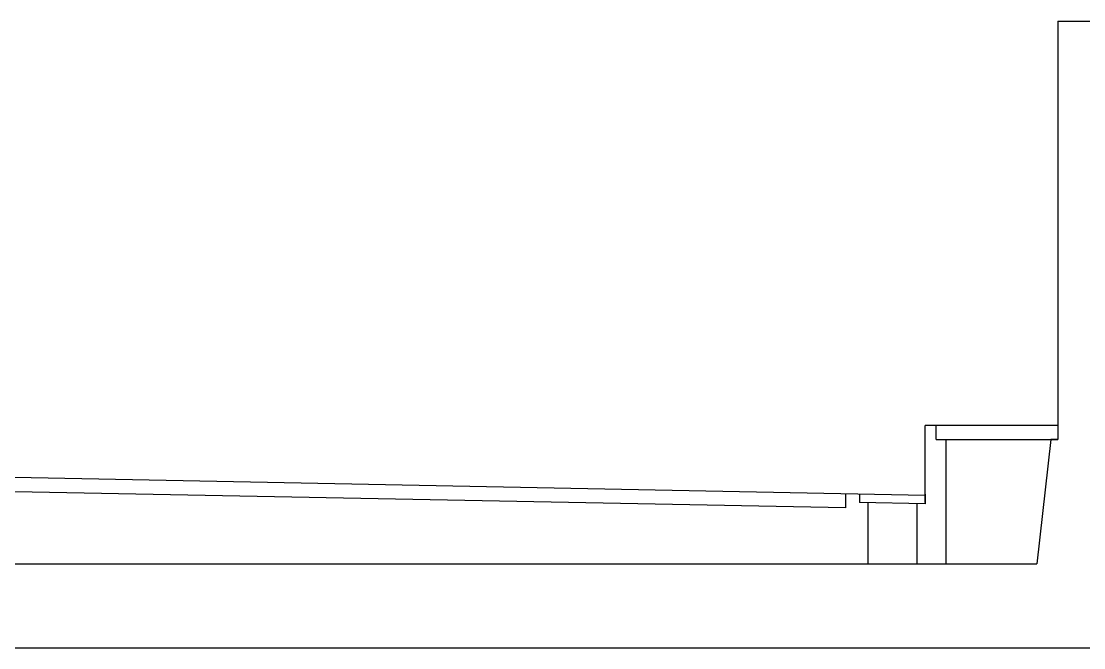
# Model space of a CAD drawing. Extents: x 216 to 1896, y 86 to 483.
# Drawn here: x 832.45 to 870.45, y 389.31 to 411.73 of the extents above; entities that cross this region are included whole.
import ezdxf

# ---------------------------------------------------------------- set-up
doc = ezdxf.new("R2010")
doc.units = 0
doc.header["$LTSCALE"] = 5
doc.header["$MEASUREMENT"] = 0
for name, color, linetype in [('LG', 1, 'CONTINUOUS'), ('次轮廓', 7, 'CONTINUOUS'), ('轮廓线', 1, 'CONTINUOUS')]:
    doc.layers.add(name, color=color, linetype=linetype)

msp = doc.modelspace()

# ---------------------------------------------------------------- linework, layer by layer
at = {"layer": 'LG'}
msp.add_line((869.52712, 396.75928), (869.27712, 396.75928), dxfattribs=at)
at = {"layer": '次轮廓'}
for p, q in [((869.52712, 397.25928), (864.77712, 397.25928)), ((864.77712, 394.50628), (864.77712, 397.25928)), ((865.17712, 396.75928), (865.17712, 397.25928)), ((865.17712, 396.75928), (869.52712, 396.75928)), ((865.52712, 392.30928), (865.52712, 396.75928)), ((864.77712, 394.7598), (806.01722, 395.92443)), ((861.92712, 394.31628), (801.03208, 395.49846)), ((861.92712, 394.81628), (861.92712, 394.31628)), ((862.42712, 394.80637), (862.42712, 394.50631)), ((864.77712, 394.45931), (862.42712, 394.50631)), ((862.72712, 394.50031), (862.72712, 392.30919)), ((864.47712, 394.46531), (864.47712, 392.30919)), ((864.77712, 394.80628), (864.77712, 394.45931))]:
    msp.add_line(p, q, dxfattribs=at)
at = {"layer": '轮廓线'}
for p, q in [((869.52712, 411.72969), (869.52712, 396.75928)), ((869.52712, 411.72969), (871.77712, 411.72969)), ((869.27712, 396.75928), (868.77712, 392.30928)), ((869.52712, 396.75928), (869.27712, 396.75928)), ((733.27712, 392.30928), (868.77712, 392.30928)), ((725.27712, 389.30928), (876.77712, 389.30928))]:
    msp.add_line(p, q, dxfattribs=at)

doc.saveas('drawing.dxf')
